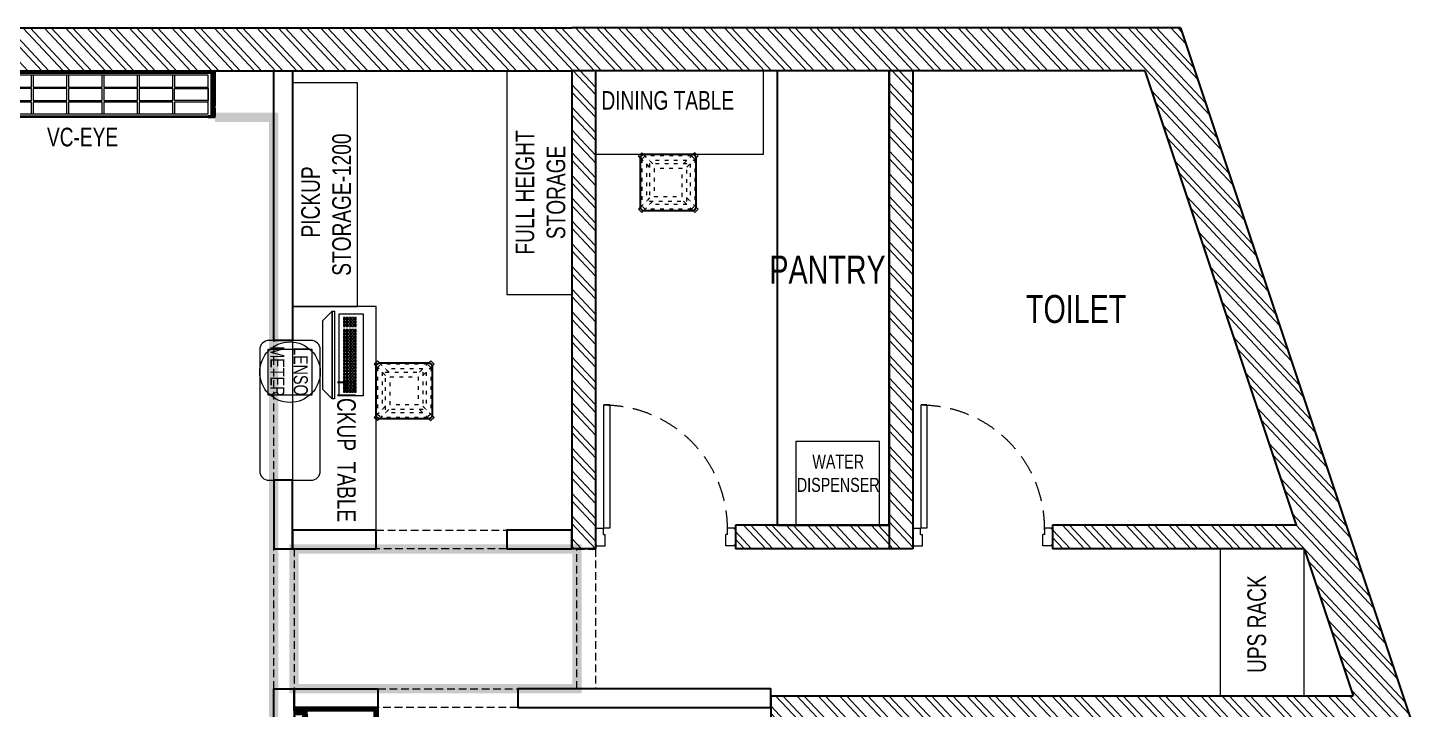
# Model space of a CAD drawing. Header units: feet. Extents: x 2461056 to 2478143, y -6057756 to -6049880.
# Drawn here: x 2470688 to 2478143, y -6053535 to -6049880 of the extents above; entities that cross this region are included whole.
import ezdxf

# ---------------------------------------------------------------- set-up
doc = ezdxf.new("R2010")
doc.units = ezdxf.units.FT
doc.header["$LTSCALE"] = 33
doc.header["$MEASUREMENT"] = 0
for name, pattern in [('a_p6_plan_L18$0$HIDDEN', [0.375, 0.25, -0.125]), ('ACAD_ISO03W100', [30, 12, -18]), ('HIDDEN2', [4.7625, 3.175, -1.5875])]:
    doc.linetypes.add(name, pattern=pattern)
doc.layers.add('A-WALL', color=1, linetype='Continuous')
doc.layers.add('SLAB', color=8, linetype='HIDDEN2')
for name, color, linetype, lineweight in [('Door', 2, 'Continuous', 13), ('LENS-CURTAIN', 5, 'a_p6_plan_L18$0$HIDDEN', 9), ('LENS-DOOR', 34, 'Continuous', 20), ('LENS-PARTITION', 21, 'Continuous', 25), ('LENS-TEXT', 31, 'Continuous', 5), ('LENS_DIMENSION', 193, 'Continuous', 0), ('LK-EQPMT', 3, 'Continuous', 18), ('LK-FF&E WALL', 1, 'Continuous', 9), ('LK-FLUTTED FINISH', 20, 'Continuous', 30), ('LK-IT', 3, 'Continuous', 18), ('LK-MIRROR', 133, 'Continuous', 13), ('LK-TILES FINISH', 251, 'Continuous', 5), ('LN-ELEVATION-1', 81, 'Continuous', 25), ('LN-ELEVATION-2', 103, 'Continuous', 20), ('LN-ELEVATION-3', 125, 'Continuous', 18), ('LN-ELEVATION-5', 167, 'Continuous', 5), ('LN-HATCH', 251, 'Continuous', 0), ('PLANO-TXT', 252, 'Continuous', 5)]:
    doc.layers.add(name, color=color, linetype=linetype, lineweight=lineweight)
doc.styles.add('LK TXT', font='GILC____.TTF', dxfattribs={"height": 100})
pattern_1 = [(313.1105193, (-2880332.71, 5458971.06), (60.7755651, 56.8937008), []), (313.1105193, (-2880334.005, 5458931.84), (60.7755651, 56.8937008), [])]
pattern_2 = [(45, (7858054.0837, 3504049.203), (-4.4901280605, 4.4901280605), [])]
pattern_3 = [(45, (35858.5, -100655.3575), (-4.4194174, 4.4194174), [])]

# ---------------------------------------------------------------- blocks, each defined once
blk = doc.blocks.new('*U42')
at = {"layer": 'LENS-DOOR'}
for p, q in [((548121.7, 1779235.3), (548121.7, 1778573.8)), ((548121.7, 1779235.3), (548153, 1779235.3)), ((548153, 1778573.8), (548153, 1779235.3)), ((547447.3, 1778568.6), (547452.5, 1778568.6)), ((547447.3, 1778484.1), (547447.3, 1778568.6)), ((547452.5, 1778573.8), (547488.9, 1778573.8)), ((547452.5, 1778568.6), (547452.5, 1778573.8)), ((547488.9, 1778539.9), (547488.9, 1778573.8)), ((547488.9, 1778539.9), (547499.3, 1778539.9)), ((547499.3, 1778478.9), (547499.3, 1778539.9)), ((548121.7, 1778573.8), (548153, 1778573.8)), ((548145.2, 1778478.9), (548145.2, 1778539.9)), ((548155.6, 1778539.9), (548145.2, 1778539.9)), ((548192.1, 1778573.8), (548155.6, 1778573.8)), ((548155.6, 1778539.9), (548155.6, 1778573.8)), ((548192.1, 1778568.6), (548192.1, 1778573.8)), ((548197.3, 1778568.6), (548192.1, 1778568.6)), ((548197.3, 1778484.1), (548197.3, 1778568.6)), ((547447.3, 1778484.1), (547452.5, 1778484.1)), ((547452.5, 1778478.9), (547452.5, 1778484.1)), ((547452.5, 1778478.9), (547499.3, 1778478.9)), ((548192.1, 1778478.9), (548145.2, 1778478.9)), ((548192.1, 1778478.9), (548192.1, 1778484.1)), ((548197.3, 1778484.1), (548192.1, 1778484.1))]:
    blk.add_line(p, q, dxfattribs=at)
at = {"layer": 'LENS-DOOR', "color": 7, "linetype": 'HIDDEN2'}
blk.add_ellipse((548153, 1778573.8), major_axis=(-661.5, 0), ratio=1, start_param=-1.570791, end_param=0.051209, dxfattribs=at)
blk = doc.blocks.new('A$Cf23987e7')
at = {"layer": 'LN-HATCH'}
h = blk.add_hatch(dxfattribs=at)
h.set_pattern_fill('ANSI32', color=256, scale=222, angle=268.11052)
h.set_pattern_definition(pattern_1)
h.paths.add_polyline_path([(-1296.8, 7240.4), (1776.6, 7240.4), (2589.4, 4802), (1282, 4802), (1282, 4675), (2631.7, 4675), (2894.2, 3887.6), (-230, 3887.6), (-230, 230), (-2160.4, 230), (-2160.4, -74.8), (-4344.8, -176.4), (-4344.8, -406.4), (-1930.4, -294.4), (-1930.4, 0), (0, 0), (0, 3657.6), (3238.6, 3657.6), (1967.7, 7470.4), (-1296.8, 7470.4), (-13412.6, 7470.4), (-13412.6, 7240.4)])
h = blk.add_hatch(dxfattribs=at)
h.set_pattern_fill('ANSI32', color=256, scale=222, angle=268.11052)
h.set_pattern_definition(pattern_1)
h.paths.add_polyline_path([(-1169.8, 4675), (-1169.8, 7240.4), (-1296.8, 7240.4), (-1296.8, 4675)])
h.paths.add_polyline_path([(-419.8, 4802), (-419.8, 4675), (405, 4675), (405, 4802)])
h = blk.add_hatch(dxfattribs=at)
h.set_pattern_fill('ANSI32', color=256, scale=222, angle=268.11052)
h.set_pattern_definition(pattern_1)
h.paths.add_polyline_path([(532, 4675), (532, 4802), (532, 7240.4), (405, 7240.4), (405, 4802), (405, 4675)])
at = {"layer": 'A-WALL'}
for p, q in [((-13819, 7470.4), (-1296.8, 7470.4)), ((1967.7, 7470.4), (-1296.8, 7470.4)), ((1967.7, 7470.4), (3238.6, 3657.6)), ((-13412.6, 7240.4), (-1296.8, 7240.4)), ((-1296.8, 7240.4), (-1296.8, 4675)), ((1776.6, 7240.4), (-1296.8, 7240.4)), ((-1169.8, 7240.4), (-1169.8, 4802)), ((405, 7240.4), (405, 4802)), ((532, 7240.4), (532, 4802)), ((1776.6, 7240.4), (2589.4, 4802)), ((-1169.8, 4802), (-1169.8, 4675)), ((405, 4802), (-419.8, 4802)), ((-419.8, 4802), (-419.8, 4675)), ((405, 4802), (405, 4675)), ((532, 4802), (532, 4675)), ((2589.4, 4802), (1282, 4802)), ((1282, 4802), (1282, 4675)), ((-1169.8, 4675), (-1296.8, 4675)), ((405, 4675), (-419.8, 4675)), ((532, 4675), (405, 4675)), ((2631.7, 4675), (1282, 4675)), ((2631.7, 4675), (2894.2, 3887.6)), ((-230, 3887.6), (2894.2, 3887.6)), ((-230, 3887.6), (-230, 230))]:
    blk.add_line(p, q, dxfattribs=at)
at = {"layer": 'SLAB', "linetype": 'Continuous'}
blk.add_lwpolyline([(-195, 4802), (405, 4802), (405, 7240.4), (-195, 7240.4)], close=True, dxfattribs=at)
at = {"layer": 'Door', "xscale": -1}
for p in [(547027.5, -1773787.9), (548729.3, -1773787.9)]:
    blk.add_blockref('*U42', p, dxfattribs=at)
at = {"layer": 'LENS-TEXT', "color": 0, "linetype": 'Continuous', "ltscale": 3, "char_height": 150, "attachment_point": 5, "style": 'LK TXT'}
for s, insert in [('PANTRY', (74.7, 6173.7, -52.8)), ('TOILET', (1408.7, 5961.1, -52.8))]:
    blk.add_mtext_dynamic_manual_height_columns(s, width=429.262, gutter_width=1, heights=[0], dxfattribs=dict(at, insert=insert))
blk = doc.blocks.new('CLENS 600 TYPE 6')
at = {"layer": 'LN-ELEVATION-1', "ltscale": 0.5}
blk.add_lwpolyline([(130, -225), (-130, -225, -0.414214), (-150, -205), (-150, 55, -0.414214), (-130, 75), (130, 75, -0.414214), (150, 55), (150, -205, -0.414214)], format="xyb", close=True, dxfattribs=at)
at = {"layer": 'LN-ELEVATION-3', "linetype": 'ACAD_ISO03W100', "ltscale": 0.05}
for p, q in [((-100, 7.3), (-142.4, 49.7)), ((-142.4, -199.7), (-142.4, 49.7)), ((-82.3, 25), (-124.7, 67.4)), ((124.7, 67.4), (-124.7, 67.4)), ((-117.4, -174.7), (-117.4, 24.7)), ((99.7, 42.4), (-99.7, 42.4)), ((82.3, 25), (124.7, 67.4)), ((100, 7.3), (142.4, 49.7)), ((117.4, -174.7), (117.4, 24.7)), ((142.4, -199.7), (142.4, 49.7)), ((-100, -157.3), (-142.4, -199.7)), ((-82.3, -175), (-124.7, -217.4)), ((124.7, -217.4), (-124.7, -217.4)), ((99.7, -192.4), (-99.7, -192.4)), ((82.3, -175), (124.7, -217.4)), ((100, -157.3), (142.4, -199.7))]:
    blk.add_line(p, q, dxfattribs=at)
for points in [[(-132.2, 74.9), (-124.7, 67.4), (-142.4, 49.7), (-149.9, 57.2)], [(132.2, 74.9), (124.7, 67.4), (142.4, 49.7), (149.9, 57.2)], [(-132.2, -224.9), (-124.7, -217.4), (-142.4, -199.7), (-149.9, -207.2)], [(132.2, -224.9), (124.7, -217.4), (142.4, -199.7), (149.9, -207.2)]]:
    blk.add_lwpolyline(points, dxfattribs=at)
for points in [[(100, -175), (-100, -175), (-100, 25), (100, 25)], [(75, -150), (-75, -150), (-75, 0), (75, 0)]]:
    blk.add_lwpolyline(points, close=True, dxfattribs=at)
at = {"layer": 'LN-ELEVATION-5', "ltscale": 0.5}
for points in [[(-149.9, 57.2), (-160.1, 67.4), (-142.4, 85.1), (-132.2, 74.9)], [(149.9, 57.2), (160.1, 67.4), (142.4, 85.1), (132.2, 74.9)], [(-149.9, -207.2), (-160.1, -217.4), (-142.4, -235.1), (-132.2, -224.9)], [(149.9, -207.2), (160.1, -217.4), (142.4, -235.1), (132.2, -224.9)]]:
    blk.add_lwpolyline(points, dxfattribs=at)
blk = doc.blocks.new('VC HD 1200')
at = {"layer": 'LN-HATCH', "ltscale": 0.5}
h = blk.add_hatch(dxfattribs=at)
h.set_pattern_fill('ANSI31', color=256, scale=2)
h.set_pattern_definition([(45, (3760859.753, 1795248.936), (-4.490128061, 4.490128061), [])])
h.paths.add_polyline_path([(-1200, 250), (-1200, 60), (-1194, 60), (-1194, 50), (-1200, 50), (-1200, 6), (-1182, 6), (-1182, 250)])
h = blk.add_hatch(dxfattribs=at)
h.set_pattern_fill('ANSI31', color=256, scale=2)
h.set_pattern_definition(pattern_2)
h.paths.add_polyline_path([(0, 250), (0, 60), (-6, 60), (-6, 50), (0, 50), (0, 6), (-18, 6), (-18, 250)])
h = blk.add_hatch(dxfattribs=at)
h.set_pattern_fill('ANSI31', color=256, scale=2)
h.set_pattern_definition([(45, (7858047.0837, 3504049.203), (-4.4901280605, 4.4901280605), [])])
h.paths.add_polyline_path([(-1165, 6), (-1165, 0), (-1200, 0), (-1200, 6)])
h = blk.add_hatch(dxfattribs=at)
h.set_pattern_fill('ANSI31', color=256, scale=2)
h.set_pattern_definition(pattern_2)
h.paths.add_polyline_path([(-28, 6), (-28, 0), (0, 0), (0, 6)])
at = {"layer": 'LN-ELEVATION-1', "ltscale": 0.5}
for points in [[(-1200, 250), (-1200, 60), (-1194, 60), (-1194, 50), (-1200, 50), (-1200, 6), (-1182, 6), (-1182, 250)], [(-18, 238), (-1182, 238), (-1182, 244), (-18, 244)], [(0, 250), (0, 60), (-6, 60), (-6, 50), (0, 50), (0, 6), (-18, 6), (-18, 250)], [(-1165, 6), (-1165, 0), (-1200, 0), (-1200, 6)], [(-35, 6), (-35, 0), (0, 0), (0, 6)]]:
    blk.add_lwpolyline(points, close=True, dxfattribs=at)
at = {"layer": 'LN-ELEVATION-3', "ltscale": 0.5}
for p, q in [((-1182, 250), (-18, 250)), ((-1165, 6), (-35, 6)), ((-35, 0), (-1165, 0))]:
    blk.add_line(p, q, dxfattribs=at)
for points in [[(-1165, 226), (-35, 226), (-35, 18), (-1165, 18)], [(-1165, 226), (-983.3, 226), (-983.3, 162), (-1165, 162)], [(-975.3, 226), (-793.7, 226), (-793.7, 162), (-975.3, 162)], [(-785.7, 226), (-604, 226), (-604, 162), (-785.7, 162)], [(-596, 226), (-414.3, 226), (-414.3, 162), (-596, 162)], [(-406.3, 226), (-224.7, 226), (-224.7, 162), (-406.3, 162)], [(-216.7, 226), (-35, 226), (-35, 162), (-216.7, 162)], [(-1165, 90), (-983.3, 90), (-983.3, 154), (-1165, 154)], [(-975.3, 154), (-793.7, 154), (-793.7, 90), (-975.3, 90)], [(-785.7, 154), (-604, 154), (-604, 90), (-785.7, 90)], [(-596, 154), (-414.3, 154), (-414.3, 90), (-596, 90)], [(-406.3, 154), (-224.7, 154), (-224.7, 90), (-406.3, 90)], [(-216.7, 154), (-35, 154), (-35, 90), (-216.7, 90)], [(-1165, 82), (-983.3, 82), (-983.3, 18), (-1165, 18)], [(-975.3, 82), (-793.7, 82), (-793.7, 18), (-975.3, 18)], [(-785.7, 82), (-604, 82), (-604, 18), (-785.7, 18)], [(-596, 82), (-414.3, 82), (-414.3, 18), (-596, 18)], [(-406.3, 82), (-224.7, 82), (-224.7, 18), (-406.3, 18)], [(-216.7, 82), (-35, 82), (-35, 18), (-216.7, 18)]]:
    blk.add_lwpolyline(points, close=True, dxfattribs=at)
blk = doc.blocks.new('CLINIC - MOP CLOSET')
at = {"layer": 'LN-HATCH', "ltscale": 0.5}
h = blk.add_hatch(dxfattribs=at)
h.set_pattern_fill('ANSI31', color=256, scale=50, angle=360)
h.set_pattern_definition(pattern_3)
h.paths.add_polyline_path([(-106.4, 216), (-124.4, 216), (-124.4, -216), (-106.4, -216)])
h = blk.add_hatch(dxfattribs=at)
h.set_pattern_fill('ANSI31', color=256, scale=50, angle=360)
h.set_pattern_definition(pattern_3)
h.paths.add_polyline_path([(-106.4, 216), (-88.4, 216), (-88.4, 148), (-106.4, 148)])
h = blk.add_hatch(dxfattribs=at)
h.set_pattern_fill('ANSI31', color=256, scale=50, angle=360)
h.set_pattern_definition(pattern_3)
h.paths.add_polyline_path([(-88.4, 148), (89.6, 148), (89.6, 166), (-88.4, 166)])
h = blk.add_hatch(dxfattribs=at)
h.set_pattern_fill('ANSI31', color=256, scale=50, angle=360)
h.set_pattern_definition(pattern_3)
h.paths.add_polyline_path([(89.6, 216), (107.6, 216), (107.6, 148), (89.6, 148)])
h = blk.add_hatch(dxfattribs=at)
h.set_pattern_fill('ANSI31', color=256, scale=50, angle=360)
h.set_pattern_definition(pattern_3)
h.paths.add_polyline_path([(107.6, 216), (125.6, 216), (125.6, -216), (107.6, -216)])
h = blk.add_hatch(dxfattribs=at)
h.set_pattern_fill('ANSI31', color=256, scale=50, angle=360)
h.set_pattern_definition([(45, (35894.5, -101037.3575), (-4.4194174, 4.4194174), [])])
h.paths.add_polyline_path([(-115.4, -216), (-124.4, -225), (-124.4, -234), (125.6, -234), (125.6, -216)])
at = {"layer": 'LN-ELEVATION-1', "ltscale": 0.5}
for points in [[(-106.4, 216), (-124.4, 216), (-124.4, -216), (-106.4, -216)], [(-106.4, 216), (-88.4, 216), (-88.4, 148), (-106.4, 148)], [(-88.4, 148), (89.6, 148), (89.6, 166), (-88.4, 166)], [(89.6, 216), (107.6, 216), (107.6, 148), (89.6, 148)], [(107.6, 216), (125.6, 216), (125.6, -216), (107.6, -216)], [(-124.4, -225), (-124.4, -234), (125.6, -234), (125.6, -216), (-115.4, -216)]]:
    blk.add_lwpolyline(points, close=True, dxfattribs=at)
at = {"layer": 'LN-HATCH', "ltscale": 0.5}
for p, q in [((89.6, 216), (-88.4, 166)), ((-88.4, 216), (89.6, 166))]:
    blk.add_line(p, q, dxfattribs=at)
blk = doc.blocks.new('*U24')
at = {"layer": 'LK-EQPMT', "ltscale": 12}
blk.add_lwpolyline([(6, 4.9), (-6, 4.9), (-6, -4.9), (6, -4.9)], close=True, dxfattribs=at)
blk = doc.blocks.new('*U25')
at = {"color": 0, "linetype": 'ByBlock', "lineweight": -2}
for p in [(0, 0), (18, 0), (35.9, 0), (53.9, 0), (71.8, 0), (89.8, 0), (107.8, 0), (125.7, 0), (143.7, 0), (161.6, 0), (179.6, 0), (197.6, 0), (215.5, 0), (233.5, 0), (251.4, 0), (269.4, 0), (287.4, 0), (305.3, 0), (323.3, 0), (0, -14.7), (0, -29.5), (0, -44.2), (0, -59), (18, -14.7), (18, -29.5), (18, -44.2), (18, -59), (35.9, -14.7), (35.9, -29.5), (35.9, -44.2), (35.9, -59), (53.9, -14.7), (53.9, -29.5), (53.9, -44.2), (53.9, -59), (71.8, -14.7), (71.8, -29.5), (71.8, -44.2), (71.8, -59), (89.8, -14.7), (89.8, -29.5), (89.8, -44.2), (89.8, -59), (107.8, -14.7), (107.8, -29.5), (107.8, -44.2), (107.8, -59), (125.7, -14.7), (125.7, -29.5), (125.7, -44.2), (125.7, -59), (143.7, -14.7), (143.7, -29.5), (143.7, -44.2), (143.7, -59), (161.6, -14.7), (161.6, -29.5), (161.6, -44.2), (161.6, -59), (179.6, -14.7), (179.6, -29.5), (179.6, -44.2), (179.6, -59), (197.6, -14.7), (197.6, -29.5), (197.6, -44.2), (197.6, -59), (215.5, -14.7), (215.5, -29.5), (215.5, -44.2), (215.5, -59), (233.5, -14.7), (233.5, -29.5), (233.5, -44.2), (233.5, -59), (251.4, -14.7), (251.4, -29.5), (251.4, -44.2), (251.4, -59), (269.4, -14.7), (269.4, -29.5), (269.4, -44.2), (269.4, -59), (287.4, -14.7), (287.4, -29.5), (287.4, -44.2), (287.4, -59), (305.3, -14.7), (305.3, -29.5), (305.3, -44.2), (305.3, -59), (323.3, -14.7), (323.3, -29.5), (323.3, -44.2), (323.3, -59)]:
    blk.add_blockref('*U24', p, dxfattribs=at)
blk = doc.blocks.new('*U22')
at = {"layer": 'LK-EQPMT', "ltscale": 12}
blk.add_lwpolyline([(6, 4.9), (-6, 4.9), (-6, -4.9), (6, -4.9)], close=True, dxfattribs=at)
blk = doc.blocks.new('*U23')
at = {"color": 0, "linetype": 'ByBlock', "lineweight": -2}
for p in [(0, 0), (18, 0), (35.9, 0), (0, -14.7), (0, -29.5), (0, -44.2), (0, -59), (18, -14.7), (18, -29.5), (18, -44.2), (18, -59), (35.9, -14.7), (35.9, -29.5), (35.9, -44.2), (35.9, -59)]:
    blk.add_blockref('*U22', p, dxfattribs=at)
blk = doc.blocks.new('*U17')
at = {"ltscale": 12}
blk.add_lwpolyline([(8, 0), (8, 129.1), (448, 129.1), (448, 0)], close=True, dxfattribs=at)
for name, p in [('*U25', (35.2, 101.6)), ('*U23', (386.6, 101.6))]:
    blk.add_blockref(name, p)
blk = doc.blocks.new('Pickup table PC')
at = {"layer": 'LN-ELEVATION-2', "ltscale": 0.5}
for points in [[(470, 50), (0, 50), (0, 62), (470, 62)], [(420, 0), (50, 0), (0, 50), (470, 50)]]:
    blk.add_lwpolyline(points, close=True, dxfattribs=at)

msp = doc.modelspace()

# ---------------------------------------------------------------- linework, layer by layer
at = {"layer": 'LENS-CURTAIN', "ltscale": 5}
for points in [[(2472007.8, -6052306.7), (2472007.8, -6051556.7), (2472107.8, -6051556.7), (2472107.8, -6052306.7)], [(2472557.8, -6052575), (2473257.8, -6052575), (2473257.8, -6052675), (2472557.8, -6052675)], [(2472117.3, -6053425), (2472007.8, -6053425), (2472007.8, -6052675), (2472117.3, -6052675)], [(2473734.8, -6052675.4), (2473734.8, -6053425), (2473634.8, -6053425), (2473634.8, -6052675.4)], [(2472567.3, -6053425), (2473316.8, -6053425), (2473316.8, -6053525), (2472567.3, -6053525)]]:
    msp.add_lwpolyline(points, close=True, dxfattribs=at)
at = {"layer": 'LENS-PARTITION'}
for points in [[(2472107.8, -6051556.7), (2472007.8, -6051556.7), (2472007.8, -6050109.6), (2472107.8, -6050109.6)], [(2472107.8, -6052306.7), (2472007.8, -6052306.7), (2472007.8, -6052675), (2472107.8, -6052675)], [(2472557.8, -6052575), (2472107.8, -6052575), (2472107.8, -6052675), (2472557.8, -6052675)], [(2473257.8, -6052675), (2473607.8, -6052675), (2473607.8, -6052575), (2473257.8, -6052575)], [(2472117.3, -6055920), (2472007.8, -6055920), (2472007.8, -6053425), (2472117.3, -6053425)], [(2472117.3, -6053425), (2472567.3, -6053425), (2472567.3, -6053525), (2472117.3, -6053525)], [(2473316.8, -6053525), (2474674.6, -6053525), (2474674.6, -6053425), (2473316.8, -6053425)]]:
    msp.add_lwpolyline(points, close=True, dxfattribs=at)
at = {"layer": 'LK-EQPMT'}
msp.add_lwpolyline([(2471977.8, -6051603.8), (2472212.8, -6051603.8), (2472212.8, -6051849.8), (2471977.8, -6051849.8)], close=True, dxfattribs=at)
at = {"layer": 'LK-FF&E WALL'}
for points in [[(2473607.8, -6050109.6), (2473257.8, -6050109.6), (2473257.8, -6051309.6), (2473607.8, -6051309.6)], [(2474634.8, -6050559.6), (2473734.8, -6050559.6), (2473734.8, -6050109.6), (2474634.8, -6050109.6)], [(2472457.8, -6050175), (2472107.8, -6050175), (2472107.8, -6051375), (2472457.8, -6051375)], [(2472107.8, -6051375), (2472107.8, -6052575), (2472557.8, -6052575), (2472557.8, -6051375)], [(2474808.7, -6052548), (2475258.7, -6052548), (2475258.7, -6052098), (2474808.7, -6052098)], [(2477086.4, -6052675), (2477086.4, -6053462.4), (2477536.4, -6053462.4), (2477536.4, -6052675)]]:
    msp.add_lwpolyline(points, close=True, dxfattribs=at)
msp.add_lwpolyline([(2471982.8, -6052306.7), (2472207.8, -6052306.7, 0.414214), (2472257.8, -6052256.7), (2472257.8, -6051606.7, 0.414214), (2472207.8, -6051556.7), (2471982.8, -6051556.7, 0.414214), (2471932.8, -6051606.7), (2471932.8, -6052256.7, 0.414214)], format="xyb", close=True, dxfattribs=at)
msp.add_circle((2472095.3, -6051726.8), 162.5, dxfattribs=at)
at = {"layer": 'LK-FLUTTED FINISH', "linetype": 'ACAD_ISO03W100', "ltscale": 0.05, "const_width": 50}
msp.add_lwpolyline([(2472007.8, -6050903.7), (2472007.8, -6050903.7), (2472007.8, -6057459)], dxfattribs=at)
at = {"layer": 'LK-MIRROR', "linetype": 'ACAD_ISO03W100', "ltscale": 0.05, "const_width": 50}
msp.add_lwpolyline([(2472007.8, -6050903.7), (2472007.8, -6050359.6), (2471692, -6050359.6)], dxfattribs=at)
at = {"layer": 'LK-TILES FINISH', "color": 212, "linetype": 'ACAD_ISO03W100', "ltscale": 0.05, "const_width": 50}
msp.add_lwpolyline([(2473634.8, -6052675.4), (2472117.3, -6052675.4), (2472117.3, -6053425), (2473634.8, -6053425)], close=True, dxfattribs=at)

# ---------------------------------------------------------------- block references
at = {"layer": 'LENS_DIMENSION'}
msp.add_blockref('A$Cf23987e7', (2474904.6, -6057350), dxfattribs=at)
at = {"layer": 'LK-FF&E WALL', "xscale": -1}
msp.add_blockref('VC HD 1200', (2470492, -6050359.6), dxfattribs=at)
for name, p, rotation in [('CLENS 600 TYPE 6', (2474124.7, -6050784.6), 180), ('CLINIC - MOP CLOSET', (2472333.3, -6053649.3), 90)]:
    msp.add_blockref(name, p, dxfattribs=dict(at, rotation=rotation))
at = {"layer": 'LK-FF&E WALL', "rotation": 89.99999999999999}
msp.add_blockref('CLENS 600 TYPE 6', (2472632.8, -6051826.7), dxfattribs=at)
at = {"layer": 'LK-IT', "rotation": 270}
msp.add_blockref('Pickup table PC', (2472272, -6051399.5), dxfattribs=at)
at = {"layer": 'LK-IT', "ltscale": 0.5, "rotation": 89.99999999999999}
msp.add_blockref('*U17', (2472488.2, -6051862.5), dxfattribs=at)

# ---------------------------------------------------------------- texts
at = {"layer": 'LENS-TEXT', "color": 0, "linetype": 'Continuous', "ltscale": 3, "attachment_point": 5, "style": 'LK TXT'}
for s, width, gutter_width, insert, char_height in [('DINING TABLE  ', 783.964, 1, (2474122.4, -6050269.7), 100), ('WATER \\PDISPENSER', 264.162, 0.75, (2475036.7, -6052269.4), 75)]:
    msp.add_mtext_dynamic_manual_height_columns(s, width=width, gutter_width=gutter_width, heights=[0], dxfattribs=dict(at, insert=insert, char_height=char_height))
for s, width, gutter_width, insert, char_height, rotation in [(' PICKUP STORAGE-1200', 1099.487, 1, (2472289.4, -6050828), 100, 90), ('FULL HEIGHT STORAGE ', 1099.487, 1, (2473439.4, -6050762.6), 100, 90), ('LENSO\\PMETER', 353.056, 0.5, (2472090.5, -6051722.5), 75, 270), ('PICKUP  TABLE  ', 783.964, 1, (2472397.7, -6052149.9), 100, 270), ('UPS RACK', 1099.487, 1, (2477282.6, -6053078.2), 100, 90)]:
    msp.add_mtext_dynamic_manual_height_columns(s, width=width, gutter_width=gutter_width, heights=[0], dxfattribs=dict(at, insert=insert, char_height=char_height, rotation=rotation))
at = {"layer": 'PLANO-TXT', "linetype": 'Continuous', "ltscale": 3, "insert": (2470982.2, -6050466.2), "char_height": 100, "width": 244.677, "attachment_point": 5, "style": 'LK TXT'}
msp.add_mtext('VC-EYE', dxfattribs=at)

doc.saveas('drawing.dxf')
